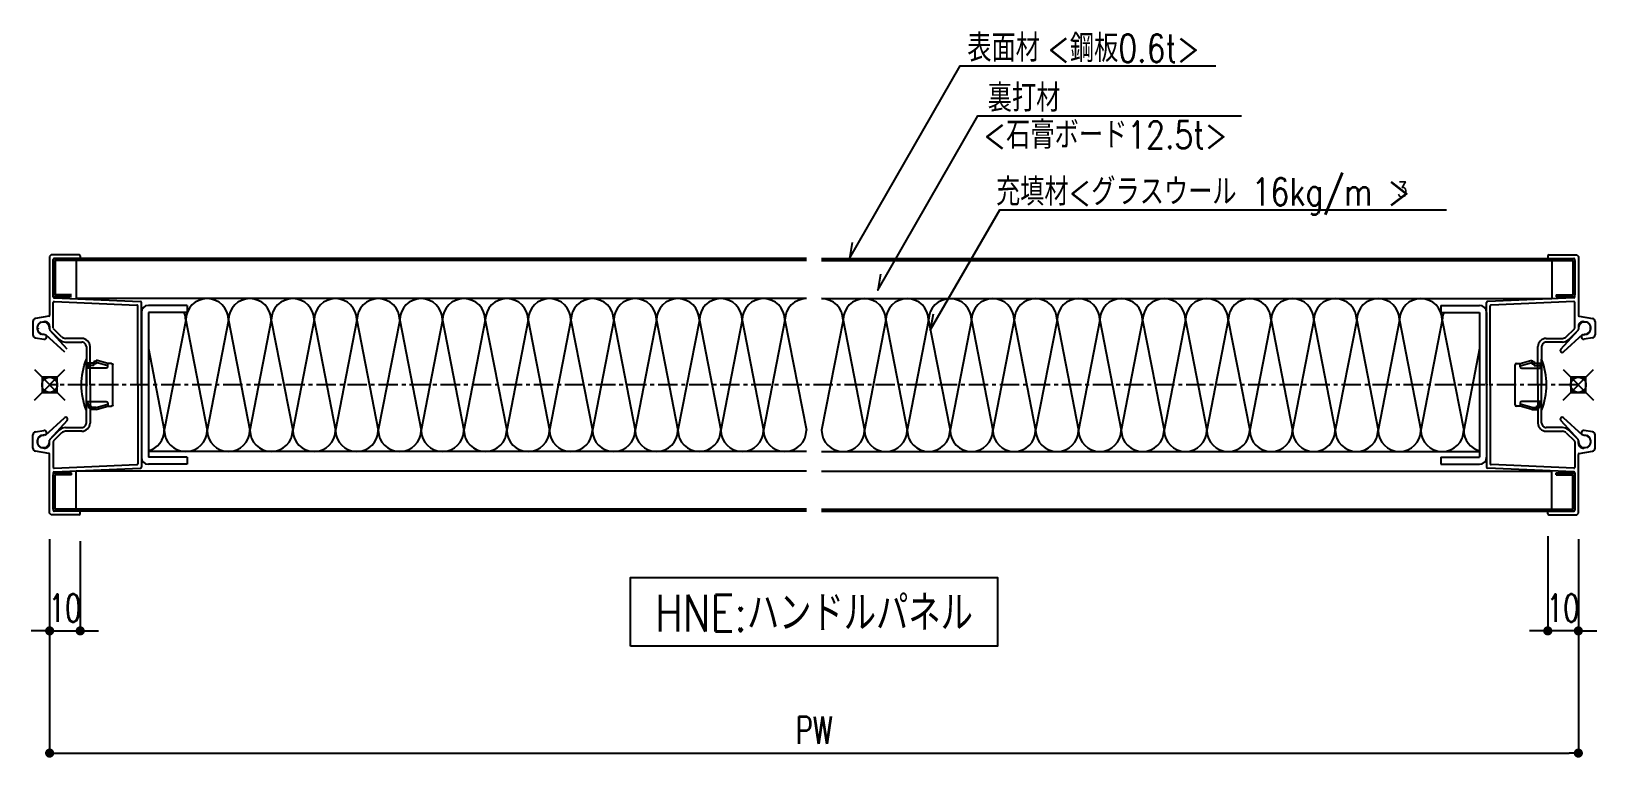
# Model space of a CAD drawing. Extents: x -275225 to 47266, y -41063 to 95295.
# Drawn here: x -229449 to -228937, y -19425 to -19187 of the extents above; entities that cross this region are included whole.
import ezdxf
from ezdxf.enums import TextEntityAlignment as Align

# ---------------------------------------------------------------- set-up
doc = ezdxf.new("R2010")
doc.units = 0
doc.header["$LTSCALE"] = 0.2
doc.header["$PDMODE"] = 99
doc.header["$PDSIZE"] = 5
doc.linetypes.add('CENTER', pattern=[50.8, 31.75, -6.35, 6.35, -6.35])
for name, color, linetype in [('_P15_製品寸法', 9, 'Continuous'), ('_P18_製品', 4, 'Continuous'), ('_基準', 1, 'CENTER'), ('_文字', 3, 'Continuous'), ('_製品寸法', 9, 'Continuous'), ('樹脂', 6, 'Continuous')]:
    doc.layers.add(name, color=color, linetype=linetype)
doc.layers.add('_ポイント', color=1, linetype='Continuous', plot=False)
doc.styles.add('OKAMURA', font='SIMPLEX.shx', dxfattribs={"width": 0.7, "bigfont": 'BIGFONT.shx'})
doc.dimstyles.new('OKAMURA-003', dxfattribs={"dimscale": 3, "dimtxt": 3, "dimasz": 1, "dimexe": 0, "dimexo": 3, "dimgap": 1, "dimtad": 1, "dimdec": 3, "dimdsep": 46, "dimtxsty": 'OKAMURA', "dimblk1": 'DOT', "dimblk2": 'DOT', "dimsah": 1, "dimcen": 0, "dimclrd": 9, "dimclre": 9, "dimclrt": 3, "dimadec": 0, "dimazin": 0, "dimtfac": 1, "dimtdec": 3, "dimtix": 1, "dimtmove": 2, "dimatfit": 3, "dimldrblk": 'NONE', "dimfxl": 0, "dimtolj": 1, "dimarcsym": 0})

# ---------------------------------------------------------------- blocks, each defined once
blk = doc.blocks.new('_DOT')
at = {"color": 0, "linetype": 'ByBlock'}
blk.add_line((-0.5, 0), (-1, 0), dxfattribs=at)
at = {"color": 0, "linetype": 'ByBlock', "const_width": 0.5}
blk.add_lwpolyline([(-0.25, 0, 1), (0.25, 0, 1)], format="xyb", close=True, dxfattribs=at)
blk = doc.blocks.new('*D1599')
at = {"layer": '_製品寸法', "color": 9, "lineweight": -2, "transparency": 16777216}
for p, q in [((0, -50.5), (0, -80.5)), ((10, -51.2), (10, -80.5)), ((-3, -80.5), (-6, -80.5)), ((0, -80.5), (10, -80.5)), ((13, -80.5), (16, -80.5))]:
    blk.add_line(p, q, dxfattribs=at)
at = {"layer": 'Defpoints', "color": 0, "transparency": 16777216}
for p in [(0, -41.5), (10, -42.2), (10, -80.5)]:
    blk.add_point(p, dxfattribs=at)
at = {"layer": '_製品寸法', "color": 9, "lineweight": -2, "transparency": 16777216, "xscale": 3, "yscale": 3, "zscale": 3}
blk.add_blockref('_DOT', (0, -80.5), dxfattribs=at)
at = {"layer": '_製品寸法', "color": 9, "lineweight": -2, "transparency": 16777216, "xscale": 3, "yscale": 3, "zscale": 3, "rotation": 180}
blk.add_blockref('_DOT', (10, -80.5), dxfattribs=at)
at = {"layer": '_製品寸法', "color": 3, "transparency": 16777216, "insert": (5, -73), "char_height": 9, "attachment_point": 5, "style": 'OKAMURA'}
blk.add_mtext('\\A1;10', dxfattribs=at)
blk = doc.blocks.new('_None')
blk = doc.blocks.new('*D1600')
at = {"layer": '_製品寸法', "color": 9, "lineweight": -2, "transparency": 16777216}
for p, q in [((0, -50.5), (0, -120.5)), ((500, -51), (500, -120.5)), ((3, -120.5), (497, -120.5))]:
    blk.add_line(p, q, dxfattribs=at)
at = {"layer": 'Defpoints', "color": 0, "transparency": 16777216}
for p in [(0, -41.5), (500, -42), (500, -120.5)]:
    blk.add_point(p, dxfattribs=at)
at = {"layer": '_製品寸法', "color": 9, "lineweight": -2, "transparency": 16777216, "xscale": 3, "yscale": 3, "zscale": 3, "rotation": 180}
blk.add_blockref('_DOT', (0, -120.5), dxfattribs=at)
at = {"layer": '_製品寸法', "color": 9, "lineweight": -2, "transparency": 16777216, "xscale": 3, "yscale": 3, "zscale": 3}
blk.add_blockref('_DOT', (500, -120.5), dxfattribs=at)
at = {"layer": '_製品寸法', "color": 3, "transparency": 16777216, "insert": (250, -113), "char_height": 9, "attachment_point": 5, "style": 'OKAMURA'}
blk.add_mtext('\\A1;PW', dxfattribs=at)
blk = doc.blocks.new('樹脂')
at = {"layer": '_P18_製品', "color": 0, "linetype": 'ByBlock'}
for p, q in [((-8.7, -6.5), (-8.7, 6.5)), ((-8.2, 7), (-7, 7)), ((-7, 7), (-3.2, 8.09)), ((-7, 6.27), (-3.2, 7.36)), ((-7, 6.27), (-7, 7)), ((-7, 5.91), (-7, 6.27)), ((-6.5, 5.41), (0, 5.41)), ((-3.2, 8.09), (-3.2, 7.59)), ((-3.2, 7.59), (-2.4, 7.59)), ((-3.2, 7.59), (-3.2, 6.86)), ((-3.2, 6.86), (-2.4, 6.86)), ((-2.4, 7.59), (-2.4, 7.09)), ((-2.4, 7.09), (-0.5, 7.09)), ((-2.4, 6.36), (-2.4, 7.09)), ((-2.4, 6.36), (-0.5, 6.36)), ((-0.5, 7.09), (-0.5, 5.41)), ((0, -8.35), (0, 8.35)), ((-7, -7), (-8.2, -7)), ((-7, -5.91), (-7, -6.27)), ((-7, -6.27), (-7, -7)), ((-3.2, -7.36), (-7, -6.27)), ((-3.2, -8.09), (-7, -7)), ((0, -5.41), (-6.5, -5.41)), ((-3.2, -7.36), (-1.6, -7.36)), ((-3.2, -8.09), (-1.6, -8.09)), ((-1.6, -7.59), (-1.6, -6.86)), ((-1.6, -6.86), (-0.8, -6.86)), ((-1.6, -7.59), (-0.8, -7.59)), ((-1.6, -8.09), (-1.6, -7.59)), ((-0.8, -7.09), (-0.8, -6.36)), ((-0.8, -6.36), (-0.5, -6.36)), ((-0.8, -7.09), (-0.5, -7.09)), ((-0.8, -7.59), (-0.8, -7.09)), ((-0.5, -7.09), (-0.5, -5.41))]:
    blk.add_line(p, q, dxfattribs=at)
for centre, radius, start, end in [((-8.2, 6.5), 0.5, 90, 180), ((-6.5, 5.91), 0.5, 180, 270), ((-20.99, 0), 22.59, 338.3053, 21.6947), ((-8.2, -6.5), 0.5, 180, 270), ((-6.5, -5.91), 0.5, 90, 180)]:
    blk.add_arc(centre, radius, start, end, dxfattribs=at)
blk = doc.blocks.new('*D1601')
at = {"layer": '_製品寸法', "color": 9, "lineweight": -2, "transparency": 16777216}
for p, q in [((490, -49.5), (490, -80.5)), ((500, -50.5), (500, -80.5)), ((487, -80.5), (484, -80.5)), ((500, -80.5), (490, -80.5)), ((503, -80.5), (506, -80.5))]:
    blk.add_line(p, q, dxfattribs=at)
at = {"layer": 'Defpoints', "color": 0, "transparency": 16777216}
for p in [(490, -40.5), (500, -41.5), (490, -80.5)]:
    blk.add_point(p, dxfattribs=at)
at = {"layer": '_製品寸法', "color": 9, "lineweight": -2, "transparency": 16777216, "xscale": 3, "yscale": 3, "zscale": 3}
blk.add_blockref('_DOT', (490, -80.5), dxfattribs=at)
at = {"layer": '_製品寸法', "color": 9, "lineweight": -2, "transparency": 16777216, "xscale": 3, "yscale": 3, "zscale": 3, "rotation": 180}
blk.add_blockref('_DOT', (500, -80.5), dxfattribs=at)
at = {"layer": '_製品寸法', "color": 3, "transparency": 16777216, "insert": (495, -73), "char_height": 9, "attachment_point": 5, "style": 'OKAMURA'}
blk.add_mtext('\\A1;10', dxfattribs=at)
blk = doc.blocks.new('*U1598')
at = {"layer": '_P18_製品'}
for p, q in [((0.5, 42.5), (0, 42)), ((0, 42), (0, 22.7513)), ((9.7, 42.5), (0.5, 42.5)), ((1.2, 28.7971), (1.2, 41)), ((9.7, 41.3), (1.5, 41.3)), ((247.5, 41.3), (1.8, 41.3)), ((10, 42.2), (10, 41.6)), ((252.5, 41.3), (498.2, 41.3)), ((490, 42.2), (490, 41.6)), ((490.3, 42.5), (499.5, 42.5)), ((490.3, 41.3), (498.5, 41.3)), ((498.8, 28.7971), (498.8, 41)), ((499.5, 42.5), (500, 42)), ((500, 42), (500, 22.7513)), ((1.2, 40.7), (1.2, 29.4)), ((1.8, 40.7), (1.8, 29.4)), ((247.5, 40.7), (1.8, 40.7)), ((8.7, 40.7), (8.7, 28.2)), ((252.5, 40.7), (498.2, 40.7)), ((491.3, 40.7), (491.3, 28.2)), ((498.2, 40.7), (498.2, 29.4)), ((498.8, 40.7), (498.8, 29.4)), ((1.2, 18.5807), (1.2, 26.9954)), ((1.4869, 28.4974), (29.7132, 27.2611)), ((1.5131, 27.2951), (28.5131, 26.1125)), ((7.2, 29.4), (1.8, 29.4)), ((7.2, 28.8), (1.8, 28.8)), ((2.2, 29.4), (2.2, 28.8)), ((247.5, 28.2), (8.7, 28.2)), ((28.8, 0), (28.8, 25.8128)), ((30, 0.3), (30.0001, 26.9613)), ((45, 26), (32.3, 26)), ((45, 26), (45, 23.7)), ((252.5, 28.2), (491.3, 28.2)), ((455, 26), (467.7, 26)), ((455, 26), (455, 23.7)), ((470, 0.3), (469.9999, 26.9613)), ((498.5131, 28.4974), (470.2868, 27.2611)), ((471.2, 0), (471.2, 25.8128)), ((498.4869, 27.2951), (471.4869, 26.1125)), ((492.8, 29.4), (492.8, 28.8)), ((492.8, 29.4), (498.2, 29.4)), ((492.8, 28.8), (498.2, 28.8)), ((498.8, 18.5807), (498.8, 26.9954)), ((-5.4998, 20.6907), (-5.4998, 16.387)), ((-0.2479, 22.4559), (-4.6734, 21.6755)), ((-2.7602, 20.4897), (-1.7602, 20.6661)), ((30, 23.7), (30, -23.7)), ((45, 23.7), (32.3, 23.7)), ((32.3, 23.7), (32.3, -23.7)), ((455, 23.7), (467.7, 23.7)), ((467.7, 23.7), (467.7, -23.7)), ((470, 23.7), (470, -23.7)), ((500.2479, 22.4559), (504.6734, 21.6755)), ((502.7602, 20.4897), (501.7602, 20.6661)), ((505.4998, 20.6907), (505.4998, 16.387)), ((-4.6734, 15.4022), (-1.88, 14.9096)), ((-3.9997, 18.0652), (-3.9997, 19.0125)), ((-1.6195, 16.3869), (-2.7602, 16.588)), ((-1.3556, 16.4628), (4.8679, 10.7935)), ((0.0003, 19.1889), (0.0003, 18.0834)), ((5.7164, 11.642), (0.047, 17.8655)), ((0.0882, 17.8713), (3.0819, 14.8776)), ((3.9304, 15.7261), (1.2879, 18.3686)), ((494.2836, 11.642), (499.953, 17.8655)), ((501.3556, 16.4628), (495.1321, 10.7935)), ((496.0696, 15.7261), (498.7121, 18.3686)), ((499.9118, 17.8713), (496.9181, 14.8776)), ((499.9997, 19.1889), (499.9997, 18.0834)), ((501.6195, 16.3869), (502.7602, 16.588)), ((504.6734, 15.4022), (501.88, 14.9096)), ((503.9997, 18.0652), (503.9997, 19.0125)), ((10.5002, 15.1989), (5.2032, 15.1989)), ((5.2032, 13.9989), (10.5002, 13.9989)), ((12.0002, 12.4989), (12.0002, 0.3)), ((13.2002, 0), (13.2002, 12.4989)), ((486.7998, 0), (486.7998, 12.4989)), ((487.9998, 12.4989), (487.9998, 0.3)), ((489.4998, 15.1989), (494.7968, 15.1989)), ((494.7968, 13.9989), (489.4998, 13.9989)), ((12.0002, 0.3), (12.3002, 0)), ((13.2002, 0), (13.2002, -12.4989)), ((28.8, 0), (28.8, -25.8128)), ((30, 0.3), (29.7, 0)), ((30, -0.3), (29.7, 0)), ((470, 0.3), (470.3, 0)), ((470, -0.3), (470.3, 0)), ((471.2, 0), (471.2, -25.8128)), ((486.7998, 0), (486.7998, -12.4989)), ((487.9998, 0.3), (487.6998, 0)), ((12.0002, -0.3), (12.3002, 0)), ((12.0002, -12.4989), (12.0002, -0.3)), ((30, -0.3), (30.0001, -26.9613)), ((470, -0.3), (469.9999, -26.9613)), ((487.9998, -0.3), (487.6998, 0)), ((487.9998, -12.4989), (487.9998, -0.3)), ((-4.6734, -15.4022), (-1.88, -14.9096)), ((-1.3558, -16.4626), (4.8678, -10.7934)), ((5.7163, -11.6419), (0.0469, -17.8653)), ((0.0882, -17.8713), (3.0819, -14.8776)), ((5.2032, -13.9989), (10.5002, -13.9989)), ((10.5002, -15.1989), (5.2032, -15.1989)), ((494.7968, -13.9989), (489.4998, -13.9989)), ((489.4998, -15.1989), (494.7968, -15.1989)), ((494.2837, -11.6419), (499.9531, -17.8653)), ((501.3558, -16.4626), (495.1322, -10.7934)), ((499.9118, -17.8713), (496.9181, -14.8776)), ((504.6734, -15.4022), (501.88, -14.9096)), ((-5.4998, -20.6907), (-5.4998, -16.387)), ((-3.9997, -18.0652), (-3.9997, -19.0125)), ((-1.6195, -16.3869), (-2.7602, -16.588)), ((0.0003, -19.1889), (0.0003, -18.0834)), ((1.2, -18.5807), (1.2, -26.9954)), ((3.9304, -15.7261), (1.2879, -18.3686)), ((496.0696, -15.7261), (498.7121, -18.3686)), ((498.8, -18.5807), (498.8, -26.9954)), ((499.9997, -19.1889), (499.9997, -18.0834)), ((501.6195, -16.3869), (502.7602, -16.588)), ((503.9997, -18.0652), (503.9997, -19.0125)), ((505.4998, -20.6907), (505.4998, -16.387)), ((-0.2479, -22.4559), (-4.6734, -21.6755)), ((-2.7602, -20.4897), (-1.7602, -20.6661)), ((0, -42), (0, -22.7513)), ((45, -23.7), (32.3, -23.7)), ((45, -23.7), (45, -26)), ((455, -23.7), (467.7, -23.7)), ((455, -23.7), (455, -26)), ((500, -42), (500, -22.7513)), ((500.2479, -22.4559), (504.6734, -21.6755)), ((502.7602, -20.4897), (501.7602, -20.6661)), ((1.2, -28.7971), (1.2, -41)), ((1.2, -40.6999), (1.2, -29.3999)), ((1.4869, -28.4974), (29.7132, -27.2611)), ((1.5131, -27.2951), (28.5131, -26.1125)), ((7.2, -28.7999), (1.8, -28.7999)), ((1.8, -40.6999), (1.8, -29.3999)), ((7.2, -29.3999), (1.8, -29.3999)), ((7.2, -29.3999), (7.2, -28.7999)), ((8.7, -40.6999), (8.7, -28.1999)), ((247.5, -28.1999), (8.7, -28.1999)), ((45, -26), (32.3, -26)), ((252.5, -28.1999), (491.3, -28.1999)), ((455, -26), (467.7, -26)), ((498.5131, -28.4974), (470.2868, -27.2611)), ((498.4869, -27.2951), (471.4869, -26.1125)), ((491.3, -40.6999), (491.3, -28.1999)), ((492.8, -29.3999), (492.8, -28.7999)), ((492.8, -28.7999), (498.2, -28.7999)), ((492.8, -29.3999), (498.2, -29.3999)), ((498.2, -40.6999), (498.2, -29.3999)), ((498.8, -28.7971), (498.8, -41)), ((498.8, -40.6999), (498.8, -29.3999)), ((247.5, -40.6999), (1.8, -40.6999)), ((252.5, -40.6999), (498.2, -40.6999)), ((0.5, -42.5), (0, -42)), ((9.7, -42.5), (0.5, -42.5)), ((9.7, -41.3), (1.5, -41.3)), ((247.5, -41.2999), (1.8, -41.2999)), ((10, -42.2), (10, -41.6)), ((252.5, -41.2999), (498.2, -41.2999)), ((490, -42.2), (490, -41.6)), ((490.3, -41.3), (498.5, -41.3)), ((490.3, -42.5), (499.5, -42.5)), ((499.5, -42.5), (500, -42))]:
    blk.add_line(p, q, dxfattribs=at)
at = {"layer": '_P18_製品', "color": 6}
for p, q in [((44.5, 21.2), (37.5, -14.8)), ((44.5, 21.2), (51.5, -14.8)), ((58.5, 21.2), (51.5, -14.8)), ((58.5, 21.2), (65.5, -14.8)), ((72.5, 21.2), (65.5, -14.8)), ((72.5, 21.2), (79.5, -14.8)), ((86.5, 21.2), (79.5, -14.8)), ((86.5, 21.2), (93.5, -14.8)), ((100.5, 21.2), (93.5, -14.8)), ((100.5, 21.2), (107.5, -14.8)), ((114.5, 21.2), (107.5, -14.8)), ((114.5, 21.2), (121.5, -14.8)), ((128.5, 21.2), (121.5, -14.8)), ((128.5, 21.2), (135.5, -14.8)), ((142.5, 21.2), (135.5, -14.8)), ((142.5, 21.2), (149.5, -14.8)), ((156.5, 21.2), (149.5, -14.8)), ((156.5, 21.2), (163.5, -14.8)), ((170.5, 21.2), (163.5, -14.8)), ((170.5, 21.2), (177.5, -14.8)), ((184.5, 21.2), (177.5, -14.8)), ((184.5, 21.2), (191.5, -14.8)), ((198.5, 21.2), (191.5, -14.8)), ((198.5, 21.2), (205.5, -14.8)), ((212.5, 21.2), (205.5, -14.8)), ((212.5, 21.2), (219.5, -14.8)), ((226.5, 21.2), (219.5, -14.8)), ((226.5, 21.2), (233.5, -14.8)), ((240.5, 21.2), (233.5, -14.8)), ((240.5, 21.2), (247.5, -14.8)), ((259.5, 21.2), (252.5, -14.8)), ((259.5, 21.2), (266.5, -14.8)), ((273.5, 21.2), (266.5, -14.8)), ((273.5, 21.2), (280.5, -14.8)), ((287.5, 21.2), (280.5, -14.8)), ((287.5, 21.2), (294.5, -14.8)), ((301.5, 21.2), (294.5, -14.8)), ((301.5, 21.2), (308.5, -14.8)), ((315.5, 21.2), (308.5, -14.8)), ((315.5, 21.2), (322.5, -14.8)), ((329.5, 21.2), (322.5, -14.8)), ((329.5, 21.2), (336.5, -14.8)), ((343.5, 21.2), (336.5, -14.8)), ((343.5, 21.2), (350.5, -14.8)), ((357.5, 21.2), (350.5, -14.8)), ((357.5, 21.2), (364.5, -14.8)), ((371.5, 21.2), (364.5, -14.8)), ((371.5, 21.2), (378.5, -14.8)), ((385.5, 21.2), (378.5, -14.8)), ((385.5, 21.2), (392.5, -14.8)), ((399.5, 21.2), (392.5, -14.8)), ((399.5, 21.2), (406.5, -14.8)), ((413.5, 21.2), (406.5, -14.8)), ((413.5, 21.2), (420.5, -14.8)), ((427.5, 21.2), (420.5, -14.8)), ((427.5, 21.2), (434.5, -14.8)), ((441.5, 21.2), (434.5, -14.8)), ((441.5, 21.2), (448.5, -14.8)), ((455.5, 21.2), (448.5, -14.8)), ((455.5, 21.2), (462.5, -14.8)), ((32.3, 11.9428), (37.5, -14.8)), ((467.7, 11.9428), (462.5, -14.8)), ((247.5, -21.8), (32.3, -21.8)), ((252.5, -21.8), (467.7, -21.8))]:
    blk.add_line(p, q, dxfattribs=at)
at = {"layer": '_P18_製品'}
for centre, radius, start, end in [((1.5, 41), 0.3, 89.999996, 179.999972), ((1.8, 40.7), 0.6, 90, 180), ((9.7, 42.2), 0.3, 0.000164, 90), ((9.7, 41.6), 0.3, 269.999996, 0.000255), ((490.3, 42.2), 0.3, 90, 179.999836), ((490.3, 41.6), 0.3, 179.999745, 270.000004), ((498.2, 40.7), 0.6, 0, 90), ((498.5, 41), 0.3, 0.000028, 90.000004), ((1.8, 29.4), 0.6, 180, 270), ((1.5, 28.7971), 0.3, 179.999972, 267.491989), ((1.5, 26.9954), 0.3, 87.491989, 179.999972), ((28.5, 25.8128), 0.3, 0, 87.491989), ((29.7001, 26.9613), 0.3, 359.999935, 87.491989), ((32.3, 23.7), 2.3, 90, 180), ((467.7, 23.7), 2.3, 0, 90), ((470.2999, 26.9613), 0.3, 92.508011, 180.000065), ((471.5, 25.8128), 0.3, 92.508011, 180), ((498.2, 29.4), 0.6, 270, 0), ((498.5, 26.9954), 0.3, 0.000028, 92.508011), ((498.5, 28.7971), 0.3, 272.508011, 0.000028), ((-4.4998, 20.6907), 1, 99.99993, 180), ((-2.0618, 18.5717), 2, 351.629395, 278.370636), ((-2.4997, 19.0125), 1.5, 100.000722, 180.00003), ((-1.4997, 19.1889), 1.5, 0, 100.000722), ((-0.3, 22.7513), 0.3, 279.99993, 359.999976), ((501.4997, 19.1889), 1.5, 79.999278, 180), ((500.3, 22.7513), 0.3, 180.000024, 260.00007), ((502.0618, 18.5717), 2, 261.629364, 188.370605), ((502.4997, 19.0125), 1.5, 359.99997, 79.999278), ((504.4998, 20.6907), 1, 0, 80.00007), ((-4.4998, 16.387), 1, 180, 259.999791), ((-2.4997, 18.0652), 1.5, 180.00003, 260.00009), ((-3.5, 18.5807), 0.3, 179.999972, 225.000426), ((-1.7498, 15.6483), 0.75, 259.999791, 80.00009), ((0.3003, 18.0834), 0.3, 180, 224.999898), ((5.2032, 16.9989), 1.8, 224.999898, 270.000249), ((494.7968, 16.9989), 1.8, 269.999751, 315.000102), ((498.5, 18.5807), 0.3, 314.999574, 0.000028), ((499.6997, 18.0834), 0.3, 315.000102, 0), ((501.7498, 15.6483), 0.75, 99.99991, 280.000209), ((502.4997, 18.0652), 1.5, 279.99991, 359.99997), ((504.4998, 16.387), 1, 280.000209, 0), ((5.2032, 16.9989), 3, 224.999898, 270.000249), ((10.5002, 12.4989), 2.7, 0, 90.000249), ((10.5002, 12.4989), 1.5, 0, 90.000249), ((489.4998, 12.4989), 2.7, 89.999751, 180), ((489.4998, 12.4989), 1.5, 89.999751, 180), ((494.7079, 11.2178), 0.6, 135, 315), ((494.7968, 16.9989), 3, 269.999751, 315.000102), ((-1.7498, -15.6483), 0.75, 279.99991, 100.000209), ((5.2032, -16.9989), 3, 89.999751, 135.000102), ((5.2032, -16.9989), 1.8, 89.999751, 135.000102), ((5.292, -11.2176), 0.6, 314.999472, 134.999472), ((10.5002, -12.4989), 1.5, 269.999751, 0), ((10.5002, -12.4989), 2.7, 269.999751, 0), ((489.4998, -12.4989), 2.7, 180, 270.000249), ((489.4998, -12.4989), 1.5, 180, 270.000249), ((494.708, -11.2176), 0.6, 45.000528, 225.000528), ((494.7968, -16.9989), 3, 44.999898, 90.000249), ((494.7968, -16.9989), 1.8, 44.999898, 90.000249), ((501.7498, -15.6483), 0.75, 79.999791, 260.00009), ((-4.4998, -16.387), 1, 100.000209, 180), ((-2.062, -18.5715), 2, 81.628836, 8.370077), ((-2.4997, -18.0652), 1.5, 99.99991, 179.99997), ((-2.4997, -19.0125), 1.5, 179.99997, 259.999278), ((-1.4997, -19.1889), 1.5, 259.999278, 0), ((0.3003, -18.0834), 0.3, 135.000102, 180), ((1.5, -18.5807), 0.3, 134.999574, 180.000028), ((498.5, -18.5807), 0.3, 359.999972, 45.000426), ((499.6997, -18.0834), 0.3, 0, 44.999898), ((501.4997, -19.1889), 1.5, 180, 280.000722), ((502.062, -18.5715), 2, 171.629923, 98.371164), ((502.4997, -18.0652), 1.5, 0.00003, 80.00009), ((502.4997, -19.0125), 1.5, 280.000722, 0.00003), ((504.4998, -16.387), 1, 0, 79.999791), ((-4.4998, -20.6907), 1, 180, 260.00007), ((-0.3, -22.7513), 0.3, 0.000024, 80.00007), ((32.3, -23.7), 2.3, 180, 270), ((467.7, -23.7), 2.3, 270, 0), ((500.3, -22.7513), 0.3, 99.99993, 179.999976), ((504.4998, -20.6907), 1, 279.99993, 0), ((1.5, -26.9954), 0.3, 180.000028, 272.508011), ((1.5, -28.7971), 0.3, 92.508011, 180.000028), ((1.8, -29.3999), 0.6, 90, 180), ((28.5, -25.8128), 0.3, 272.508011, 0), ((29.7001, -26.9613), 0.3, 272.508011, 0.000065), ((470.2999, -26.9613), 0.3, 179.999935, 267.491989), ((471.5, -25.8128), 0.3, 180, 267.491989), ((498.2, -29.3999), 0.6, 0, 90), ((498.5, -26.9954), 0.3, 267.491989, 359.999972), ((498.5, -28.7971), 0.3, 359.999972, 87.491989), ((1.8, -40.6999), 0.6, 180, 270), ((498.2, -40.6999), 0.6, 270, 0), ((1.5, -41), 0.3, 180.000028, 270.000004), ((9.7, -41.6), 0.3, 359.999745, 90.000004), ((9.7, -42.2), 0.3, 270, 359.999836), ((490.3, -41.6), 0.3, 89.999996, 180.000255), ((490.3, -42.2), 0.3, 180.000164, 270), ((498.5, -41), 0.3, 269.999996, 359.999972)]:
    blk.add_arc(centre, radius, start, end, dxfattribs=at)
at = {"layer": '_P18_製品', "color": 6}
for centre, start, end in [((51.5, 21.2), 0, 180), ((65.5, 21.2), 0, 180), ((79.5, 21.2), 0, 180), ((93.5, 21.2), 0, 180), ((107.5, 21.2), 0, 180), ((121.5, 21.2), 0, 180), ((135.5, 21.2), 0, 180), ((149.5, 21.2), 0, 180), ((163.5, 21.2), 0, 180), ((177.5, 21.2), 0, 180), ((191.5, 21.2), 0, 180), ((205.5, 21.2), 0, 180), ((219.5, 21.2), 0, 180), ((233.5, 21.2), 0, 180), ((247.5, 21.2), 90, 180), ((252.5, 21.2), 0, 90), ((266.5, 21.2), 0, 180), ((280.5, 21.2), 0, 180), ((294.5, 21.2), 0, 180), ((308.5, 21.2), 0, 180), ((322.5, 21.2), 0, 180), ((336.5, 21.2), 0, 180), ((350.5, 21.2), 0, 180), ((364.5, 21.2), 0, 180), ((378.5, 21.2), 0, 180), ((392.5, 21.2), 0, 180), ((406.5, 21.2), 0, 180), ((420.5, 21.2), 0, 180), ((434.5, 21.2), 0, 180), ((448.5, 21.2), 0, 180), ((37.5, 21.2), 0, 20.924801), ((462.5, 21.2), 159.075199, 180), ((30.5, -14.8), 284.900773, 0), ((44.5, -14.8), 180, 0), ((58.5, -14.8), 180, 0), ((72.5, -14.8), 180, 0), ((86.5, -14.8), 180, 0), ((100.5, -14.8), 180, 0), ((114.5, -14.8), 180, 0), ((128.5, -14.8), 180, 0), ((142.5, -14.8), 180, 0), ((156.5, -14.8), 180, 0), ((170.5, -14.8), 180, 0), ((184.5, -14.8), 180, 0), ((198.5, -14.8), 180, 0), ((212.5, -14.8), 180, 0), ((226.5, -14.8), 180, 0), ((240.5, -14.8), 180, 0), ((259.5, -14.8), 180, 0), ((273.5, -14.8), 180, 0), ((287.5, -14.8), 180, 0), ((301.5, -14.8), 180, 0), ((315.5, -14.8), 180, 0), ((329.5, -14.8), 180, 0), ((343.5, -14.8), 180, 0), ((357.5, -14.8), 180, 0), ((371.5, -14.8), 180, 0), ((385.5, -14.8), 180, 0), ((399.5, -14.8), 180, 0), ((413.5, -14.8), 180, 0), ((427.5, -14.8), 180, 0), ((441.5, -14.8), 180, 0), ((455.5, -14.8), 180, 0), ((469.5, -14.8), 180, 255.099227)]:
    blk.add_arc(centre, 7, start, end, dxfattribs=at)
at = {"layer": '_ポイント'}
for p in [(0, 0), (500, 0)]:
    blk.add_point(p, dxfattribs=at)
at = {"layer": '_基準'}
blk.add_line((500, 0), (0, 0), dxfattribs=at)
at = {"layer": '_文字', "color": 9}
for points in [[(262.507, 46.5401), (261.583, 41.3), (297.8261, 104.3275), (381.4215, 104.3275)], [(271.7707, 36.2394), (270.8468, 30.9994), (303.5945, 87.9774), (389.7793, 87.9774)], [(288.9412, 23.0816), (288.0173, 17.8421), (310.7481, 57.2441), (456.887, 57.2441)]]:
    blk.add_lwpolyline(points, dxfattribs=at)
at = {"layer": '_文字'}
blk.add_lwpolyline([(189.9989, -85.5368), (189.9989, -63.0368), (309.9989, -63.0368), (309.9989, -85.5368)], close=True, dxfattribs=at)
at = {"layer": '樹脂', "xscale": -1}
blk.add_blockref('樹脂', (12.0002, 0), dxfattribs=at)
at = {"layer": '樹脂'}
blk.add_blockref('樹脂', (487.9998, 0), dxfattribs=at)
at = {"layer": '_文字', "style": 'OKAMURA', "width": 0.8}
for s, height, p in [('表面材 ', 9, (300.1393, 105.7426)), ('<鋼板0.6t> ', 9, (326.2905, 105.629)), ('裏打材 ', 9, (306.833, 89.3647)), ('<石膏ボード12.5t> ', 9, (305.445, 77.2919)), ('充填材<グラスウール 16kg/m > ', 9, (309.529, 58.6592)), ('3', 5, (440.7019, 61.4704))]:
    blk.add_text(s, height=height, dxfattribs=at).set_placement(p)
blk.add_text('HNE:ハンドルパネル', height=12, dxfattribs=at).set_placement((249.9989, -74.2868), align=Align.MIDDLE)
at = {"layer": '_製品寸法'}
dim = blk.add_linear_dim(base=(490, -80.4999), p1=(500, -41.4951), p2=(490, -40.5), angle=180, dimstyle='OKAMURA-003', dxfattribs=at)
dim.commit()
dim.dimension.update_dxf_attribs({"geometry": '*D1601', "text_midpoint": (495, -72.9999)})
dim = blk.add_linear_dim(base=(10, -80.5), p1=(0, -41.4951), p2=(10, -42.2), dimstyle='OKAMURA-003', dxfattribs=at)
dim.commit()
dim.dimension.update_dxf_attribs({"geometry": '*D1599', "text_midpoint": (5, -73)})
dim = blk.add_linear_dim(base=(500, -120.5), p1=(0, -41.4951), p2=(500, -42), text='PW', dimstyle='OKAMURA-003', dxfattribs=at)
dim.commit()
dim.dimension.update_dxf_attribs({"geometry": '*D1600', "text_midpoint": (250, -113)})

msp = doc.modelspace()

# ---------------------------------------------------------------- block references
at = {"layer": '_P15_製品寸法'}
msp.add_blockref('*U1598', (-229442.62, -19302.69), dxfattribs=at)

doc.saveas('drawing.dxf')
